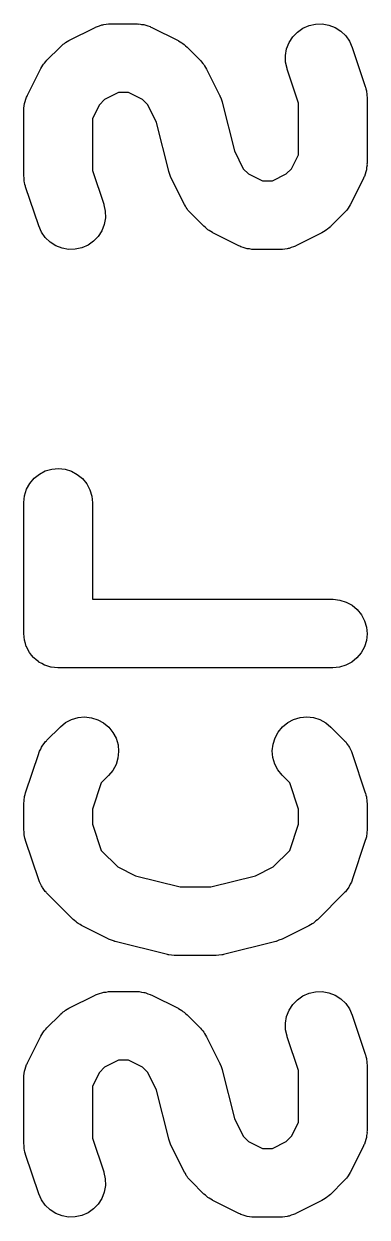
# Model space of a CAD drawing. Extents: x 5.17 to 10.63, y -5.08 to -2.29.
# Drawn here: x 5.1678 to 5.2072, y -3.1894 to -3.0526 of the extents above; entities that cross this region are included whole.
import ezdxf

# ---------------------------------------------------------------- set-up
doc = ezdxf.new("R2010")
doc.units = 0
doc.header["$MEASUREMENT"] = 0
doc.layers.add('BLACK', color=7, linetype='CONTINUOUS')

msp = doc.modelspace()

# ---------------------------------------------------------------- linework, layer by layer
at = {"layer": 'BLACK', "linetype": 'CONTINUOUS'}
for p, q in [((5.17295, -3.05448), (5.17595, -3.05298)), ((5.17595, -3.05298), (5.176, -3.05295)), ((5.176, -3.05295), (5.17611, -3.05291)), ((5.17611, -3.05291), (5.17621, -3.05286)), ((5.17621, -3.05286), (5.17647, -3.05278)), ((5.17647, -3.05278), (5.17672, -3.05269)), ((5.17672, -3.05269), (5.17684, -3.05267)), ((5.17684, -3.05267), (5.17695, -3.05264)), ((5.17695, -3.05264), (5.17722, -3.05261)), ((5.17722, -3.05261), (5.17748, -3.05257)), ((5.17748, -3.05257), (5.1776, -3.05257)), ((5.1776, -3.05257), (5.17771, -3.05256)), ((5.17771, -3.05256), (5.18071, -3.05256)), ((5.18071, -3.05256), (5.18077, -3.05256)), ((5.18077, -3.05256), (5.18088, -3.05258)), ((5.18088, -3.05258), (5.181, -3.05257)), ((5.181, -3.05257), (5.18126, -3.05262)), ((5.18126, -3.05262), (5.18153, -3.05265)), ((5.18153, -3.05265), (5.18164, -3.05268)), ((5.18164, -3.05268), (5.18175, -3.0527)), ((5.18175, -3.0527), (5.18201, -3.0528)), ((5.18201, -3.0528), (5.18226, -3.05288)), ((5.18226, -3.05288), (5.18236, -3.05294)), ((5.18236, -3.05294), (5.18247, -3.05298)), ((5.18247, -3.05298), (5.18547, -3.05448)), ((5.19916, -3.0535), (5.19979, -3.05306)), ((5.19979, -3.05306), (5.20049, -3.05276)), ((5.20049, -3.05276), (5.20124, -3.05259)), ((5.20124, -3.05259), (5.20201, -3.05257)), ((5.20201, -3.05257), (5.20277, -3.05271)), ((5.20277, -3.05271), (5.20348, -3.05298)), ((5.20348, -3.05298), (5.20413, -3.0534)), ((5.17244, -3.0548), (5.17257, -3.0547)), ((5.17257, -3.0547), (5.17276, -3.0546)), ((5.17276, -3.0546), (5.17295, -3.05448)), ((5.18547, -3.05448), (5.18552, -3.0545)), ((5.18552, -3.0545), (5.18571, -3.05462)), ((5.18571, -3.05462), (5.1859, -3.05473)), ((5.19792, -3.05542), (5.19821, -3.0547)), ((5.19821, -3.0547), (5.19862, -3.05406)), ((5.19862, -3.05406), (5.19916, -3.0535)), ((5.20413, -3.0534), (5.20469, -3.05393)), ((5.20469, -3.05393), (5.20513, -3.05455)), ((5.20513, -3.05455), (5.20544, -3.05526)), ((5.17043, -3.05672), (5.17193, -3.05522)), ((5.17193, -3.05522), (5.17197, -3.05518)), ((5.17197, -3.05518), (5.17214, -3.05504)), ((5.17214, -3.05504), (5.1723, -3.05489)), ((5.1723, -3.05489), (5.17244, -3.0548)), ((5.1859, -3.05473), (5.18603, -3.05483)), ((5.18603, -3.05483), (5.18617, -3.05492)), ((5.18617, -3.05492), (5.18632, -3.05508)), ((5.18632, -3.05508), (5.1865, -3.05522)), ((5.1865, -3.05522), (5.18799, -3.05672)), ((5.19779, -3.05617), (5.19792, -3.05542)), ((5.20544, -3.05526), (5.20694, -3.05975)), ((5.16984, -3.0575), (5.16994, -3.05731)), ((5.16994, -3.05731), (5.17005, -3.05718)), ((5.17005, -3.05718), (5.17013, -3.05705)), ((5.17013, -3.05705), (5.17029, -3.05689)), ((5.17029, -3.05689), (5.17043, -3.05672)), ((5.18799, -3.05672), (5.18803, -3.05676)), ((5.18803, -3.05676), (5.18817, -3.05693)), ((5.18817, -3.05693), (5.18832, -3.05709)), ((5.18832, -3.05709), (5.18841, -3.05723)), ((5.18841, -3.05723), (5.18851, -3.05736)), ((5.18851, -3.05736), (5.18861, -3.05755)), ((5.1978, -3.05694), (5.19779, -3.05617)), ((5.19796, -3.05769), (5.1978, -3.05694)), ((5.16819, -3.06074), (5.16969, -3.05774)), ((5.16969, -3.05774), (5.16972, -3.05769)), ((5.16972, -3.05769), (5.16984, -3.0575)), ((5.18861, -3.05755), (5.18873, -3.05774)), ((5.18873, -3.05774), (5.19023, -3.06074)), ((5.19797, -3.05775), (5.19796, -3.05769)), ((5.19927, -3.06164), (5.19797, -3.05775)), ((5.20694, -3.05975), (5.20696, -3.05981)), ((5.20696, -3.05981), (5.20701, -3.06002)), ((5.20701, -3.06002), (5.20707, -3.06023)), ((5.1679, -3.06157), (5.16792, -3.06146)), ((5.16792, -3.06146), (5.16801, -3.0612)), ((5.16801, -3.0612), (5.16809, -3.06095)), ((5.16809, -3.06095), (5.16815, -3.06085)), ((5.16815, -3.06085), (5.16819, -3.06074)), ((5.17704, -3.06124), (5.17645, -3.06183)), ((5.17864, -3.06044), (5.17704, -3.06124)), ((5.17978, -3.06044), (5.17864, -3.06044)), ((5.18138, -3.06124), (5.17978, -3.06044)), ((5.18198, -3.06183), (5.18138, -3.06124)), ((5.19023, -3.06074), (5.19026, -3.06079)), ((5.19026, -3.06079), (5.19026, -3.06081)), ((5.19026, -3.06081), (5.19027, -3.06082)), ((5.19027, -3.06082), (5.1904, -3.06117)), ((5.1904, -3.06117), (5.19052, -3.06151)), ((5.19052, -3.06151), (5.19052, -3.06153)), ((5.19052, -3.06153), (5.19053, -3.06154)), ((5.19053, -3.06154), (5.19193, -3.06712)), ((5.20707, -3.06023), (5.20709, -3.0604)), ((5.20709, -3.0604), (5.20712, -3.06056)), ((5.20712, -3.06056), (5.20712, -3.06078)), ((5.20712, -3.06078), (5.20715, -3.061)), ((5.20715, -3.061), (5.20715, -3.0685)), ((5.16778, -3.06244), (5.16779, -3.06233)), ((5.16778, -3.0625), (5.16778, -3.06244)), ((5.16778, -3.07), (5.16778, -3.0625)), ((5.16779, -3.06221), (5.16783, -3.06195)), ((5.16779, -3.06233), (5.16779, -3.06221)), ((5.16783, -3.06195), (5.16786, -3.06168)), ((5.16786, -3.06168), (5.1679, -3.06157)), ((5.17645, -3.06183), (5.17565, -3.06343)), ((5.183, -3.06387), (5.18198, -3.06183)), ((5.19927, -3.06757), (5.19927, -3.06164)), ((5.17565, -3.06343), (5.17565, -3.06936)), ((5.18439, -3.06945), (5.183, -3.06387)), ((5.19193, -3.06712), (5.19295, -3.06917)), ((5.19847, -3.06917), (5.19927, -3.06757)), ((5.17565, -3.06936), (5.17695, -3.07325)), ((5.1844, -3.06947), (5.18439, -3.06945)), ((5.1844, -3.06949), (5.1844, -3.06947)), ((5.18453, -3.06983), (5.1844, -3.06949)), ((5.19295, -3.06917), (5.19354, -3.06976)), ((5.19354, -3.06976), (5.19514, -3.07056)), ((5.19628, -3.07056), (5.19788, -3.06976)), ((5.19788, -3.06976), (5.19847, -3.06917)), ((5.20701, -3.06954), (5.20691, -3.06979)), ((5.20702, -3.06943), (5.20701, -3.06954)), ((5.20706, -3.06932), (5.20702, -3.06943)), ((5.20709, -3.06905), (5.20706, -3.06932)), ((5.20714, -3.06878), (5.20709, -3.06905)), ((5.20715, -3.06855), (5.20713, -3.06867)), ((5.20713, -3.06867), (5.20714, -3.06878)), ((5.20715, -3.0685), (5.20715, -3.06855)), ((5.1678, -3.07022), (5.16778, -3.07)), ((5.1678, -3.07044), (5.1678, -3.07022)), ((5.16783, -3.0706), (5.1678, -3.07044)), ((5.16785, -3.07076), (5.16783, -3.0706)), ((5.16791, -3.07098), (5.16785, -3.07076)), ((5.16796, -3.07119), (5.16791, -3.07098)), ((5.18465, -3.07018), (5.18453, -3.06983)), ((5.18466, -3.07019), (5.18465, -3.07018)), ((5.18467, -3.07021), (5.18466, -3.07019)), ((5.18469, -3.07026), (5.18467, -3.07021)), ((5.18619, -3.07326), (5.18469, -3.07026)), ((5.19514, -3.07056), (5.19628, -3.07056)), ((5.20673, -3.07026), (5.20523, -3.07326)), ((5.20677, -3.07015), (5.20673, -3.07026)), ((5.20683, -3.07005), (5.20677, -3.07015)), ((5.20691, -3.06979), (5.20683, -3.07005)), ((5.16798, -3.07124), (5.16796, -3.07119)), ((5.16948, -3.07574), (5.16798, -3.07124)), ((5.17695, -3.07325), (5.17696, -3.07331)), ((5.17696, -3.07331), (5.17712, -3.07406)), ((5.18631, -3.07345), (5.18619, -3.07326)), ((5.18641, -3.07364), (5.18631, -3.07345)), ((5.18651, -3.07377), (5.18641, -3.07364)), ((5.1866, -3.07391), (5.18651, -3.07377)), ((5.20488, -3.07382), (5.20479, -3.07395)), ((5.20498, -3.07369), (5.20488, -3.07382)), ((5.20509, -3.07349), (5.20498, -3.07369)), ((5.20521, -3.07331), (5.20509, -3.07349)), ((5.20523, -3.07326), (5.20521, -3.07331)), ((5.17714, -3.07482), (5.177, -3.07558)), ((5.17712, -3.07406), (5.17714, -3.07482)), ((5.18675, -3.07407), (5.1866, -3.07391)), ((5.18689, -3.07424), (5.18675, -3.07407)), ((5.18693, -3.07428), (5.18689, -3.07424)), ((5.18843, -3.07578), (5.18693, -3.07428)), ((5.20449, -3.07428), (5.20299, -3.07578)), ((5.20463, -3.07411), (5.20449, -3.07428)), ((5.20479, -3.07395), (5.20463, -3.07411)), ((5.16979, -3.07644), (5.16948, -3.07574)), ((5.17023, -3.07707), (5.16979, -3.07644)), ((5.17672, -3.0763), (5.1763, -3.07694)), ((5.177, -3.07558), (5.17672, -3.0763)), ((5.1886, -3.07592), (5.18843, -3.07578)), ((5.18876, -3.07608), (5.1886, -3.07592)), ((5.18889, -3.07617), (5.18876, -3.07608)), ((5.18902, -3.07627), (5.18889, -3.07617)), ((5.18922, -3.07637), (5.18902, -3.07627)), ((5.1894, -3.07649), (5.18922, -3.07637)), ((5.18945, -3.07652), (5.1894, -3.07649)), ((5.19245, -3.07802), (5.18945, -3.07652)), ((5.20197, -3.07652), (5.19897, -3.07802)), ((5.20216, -3.0764), (5.20197, -3.07652)), ((5.20235, -3.0763), (5.20216, -3.0764)), ((5.20248, -3.0762), (5.20235, -3.0763)), ((5.20262, -3.07611), (5.20248, -3.0762)), ((5.20278, -3.07596), (5.20262, -3.07611)), ((5.20295, -3.07582), (5.20278, -3.07596)), ((5.20299, -3.07578), (5.20295, -3.07582)), ((5.17079, -3.0776), (5.17023, -3.07707)), ((5.17144, -3.07801), (5.17079, -3.0776)), ((5.17514, -3.07793), (5.17443, -3.07824)), ((5.17577, -3.07749), (5.17514, -3.07793)), ((5.1763, -3.07694), (5.17577, -3.07749)), ((5.17216, -3.07829), (5.17144, -3.07801)), ((5.17291, -3.07842), (5.17216, -3.07829)), ((5.17368, -3.07841), (5.17291, -3.07842)), ((5.17443, -3.07824), (5.17368, -3.07841)), ((5.19256, -3.07806), (5.19245, -3.07802)), ((5.19266, -3.07812), (5.19256, -3.07806)), ((5.19292, -3.0782), (5.19266, -3.07812)), ((5.19317, -3.07829), (5.19292, -3.0782)), ((5.19328, -3.07831), (5.19317, -3.07829)), ((5.19339, -3.07835), (5.19328, -3.07831)), ((5.19366, -3.07838), (5.19339, -3.07835)), ((5.19392, -3.07842), (5.19366, -3.07838)), ((5.19404, -3.07842), (5.19392, -3.07842)), ((5.19416, -3.07843), (5.19404, -3.07842)), ((5.19421, -3.07843), (5.19416, -3.07843)), ((5.19721, -3.07843), (5.19421, -3.07843)), ((5.19732, -3.07842), (5.19721, -3.07843)), ((5.19744, -3.07843), (5.19732, -3.07842)), ((5.19771, -3.07839), (5.19744, -3.07843)), ((5.19797, -3.07836), (5.19771, -3.07839)), ((5.19809, -3.07833), (5.19797, -3.07836)), ((5.1982, -3.07831), (5.19809, -3.07833)), ((5.19845, -3.07822), (5.1982, -3.07831)), ((5.19871, -3.07814), (5.19845, -3.07822)), ((5.19881, -3.07808), (5.19871, -3.07814)), ((5.19892, -3.07804), (5.19881, -3.07808)), ((5.19897, -3.07802), (5.19892, -3.07804)), ((5.16956, -3.1042), (5.17024, -3.10384)), ((5.17024, -3.10384), (5.17098, -3.10363)), ((5.17098, -3.10363), (5.17174, -3.10356)), ((5.17174, -3.10356), (5.1725, -3.10364)), ((5.1725, -3.10364), (5.17324, -3.10386)), ((5.17324, -3.10386), (5.17391, -3.10423)), ((5.16809, -3.10594), (5.16846, -3.10527)), ((5.16846, -3.10527), (5.16896, -3.10468)), ((5.16896, -3.10468), (5.16956, -3.1042)), ((5.17391, -3.10423), (5.17451, -3.10472)), ((5.17451, -3.10472), (5.17499, -3.10532)), ((5.17499, -3.10532), (5.17535, -3.10599)), ((5.16778, -3.10744), (5.16786, -3.10668)), ((5.16786, -3.10668), (5.16809, -3.10594)), ((5.17535, -3.10599), (5.17557, -3.10673)), ((5.16778, -3.10749), (5.16778, -3.10744)), ((5.16778, -3.12249), (5.16778, -3.10749)), ((5.17557, -3.10673), (5.17565, -3.10749)), ((5.17565, -3.10749), (5.17565, -3.11855)), ((5.17565, -3.11855), (5.20321, -3.11855)), ((5.20321, -3.11855), (5.20326, -3.11856)), ((5.20326, -3.11856), (5.20403, -3.11864)), ((5.20403, -3.11864), (5.20476, -3.11887)), ((5.20476, -3.11887), (5.20543, -3.11924)), ((5.20543, -3.11924), (5.20602, -3.11974)), ((5.20602, -3.11974), (5.2065, -3.12034)), ((5.2065, -3.12034), (5.20686, -3.12102)), ((5.20686, -3.12102), (5.20708, -3.12175)), ((5.20708, -3.12175), (5.20715, -3.12252)), ((5.16781, -3.12286), (5.16778, -3.12249)), ((5.16785, -3.12323), (5.16781, -3.12286)), ((5.20715, -3.12252), (5.20707, -3.12328)), ((5.16785, -3.12324), (5.16785, -3.12323)), ((5.16785, -3.12326), (5.16785, -3.12324)), ((5.16796, -3.12361), (5.16785, -3.12326)), ((5.16806, -3.12397), (5.16796, -3.12361)), ((5.16807, -3.12398), (5.16806, -3.12397)), ((5.16807, -3.12399), (5.16807, -3.12398)), ((5.16825, -3.12432), (5.16807, -3.12399)), ((5.16842, -3.12465), (5.16825, -3.12432)), ((5.20684, -3.12402), (5.20647, -3.12469)), ((5.20707, -3.12328), (5.20684, -3.12402)), ((5.16843, -3.12466), (5.16842, -3.12465)), ((5.16843, -3.12467), (5.16843, -3.12466)), ((5.16867, -3.12496), (5.16843, -3.12467)), ((5.1689, -3.12525), (5.16867, -3.12496)), ((5.16891, -3.12526), (5.1689, -3.12525)), ((5.16892, -3.12527), (5.16891, -3.12526)), ((5.1692, -3.1255), (5.16892, -3.12527)), ((5.16949, -3.12574), (5.1692, -3.1255)), ((5.1695, -3.12575), (5.16949, -3.12574)), ((5.16951, -3.12576), (5.1695, -3.12575)), ((5.16984, -3.12593), (5.16951, -3.12576)), ((5.20539, -3.12577), (5.20471, -3.12613)), ((5.20598, -3.12529), (5.20539, -3.12577)), ((5.20647, -3.12469), (5.20598, -3.12529)), ((5.17016, -3.12611), (5.16984, -3.12593)), ((5.17018, -3.12611), (5.17016, -3.12611)), ((5.17019, -3.12612), (5.17018, -3.12611)), ((5.17054, -3.12623), (5.17019, -3.12612)), ((5.17089, -3.12634), (5.17054, -3.12623)), ((5.17091, -3.12634), (5.17089, -3.12634)), ((5.17092, -3.12635), (5.17091, -3.12634)), ((5.17129, -3.12639), (5.17092, -3.12635)), ((5.17166, -3.12643), (5.17129, -3.12639)), ((5.17168, -3.12643), (5.17166, -3.12643)), ((5.17169, -3.12643), (5.17168, -3.12643)), ((5.17171, -3.12643), (5.17169, -3.12643)), ((5.17169, -3.12643), (5.17169, -3.12643)), ((5.20321, -3.12643), (5.17171, -3.12643)), ((5.20397, -3.12635), (5.20321, -3.12643)), ((5.20471, -3.12613), (5.20397, -3.12635)), ((5.17197, -3.13317), (5.17257, -3.13269)), ((5.17257, -3.13269), (5.17325, -3.13233)), ((5.17325, -3.13233), (5.17399, -3.13212)), ((5.17399, -3.13212), (5.17475, -3.13205)), ((5.17475, -3.13205), (5.17552, -3.13214)), ((5.17552, -3.13214), (5.17625, -3.13237)), ((5.17625, -3.13237), (5.17693, -3.13273)), ((5.19744, -3.13319), (5.19804, -3.1327)), ((5.19804, -3.1327), (5.19872, -3.13235)), ((5.19872, -3.13235), (5.19946, -3.13213)), ((5.19946, -3.13213), (5.20022, -3.13205)), ((5.20022, -3.13205), (5.20099, -3.13213)), ((5.20099, -3.13213), (5.20172, -3.13236)), ((5.20172, -3.13236), (5.2024, -3.13272)), ((5.2024, -3.13272), (5.20299, -3.13321)), ((5.17043, -3.13471), (5.17193, -3.13321)), ((5.17193, -3.13321), (5.17197, -3.13317)), ((5.17693, -3.13273), (5.17752, -3.13323)), ((5.17752, -3.13323), (5.178, -3.13382)), ((5.178, -3.13382), (5.17836, -3.1345)), ((5.19659, -3.13445), (5.19695, -3.13378)), ((5.19695, -3.13378), (5.19744, -3.13319)), ((5.20299, -3.13321), (5.20449, -3.13471)), ((5.16982, -3.1355), (5.16989, -3.1354)), ((5.16989, -3.1354), (5.16994, -3.1353)), ((5.16994, -3.1353), (5.17011, -3.13509)), ((5.17011, -3.13509), (5.17027, -3.13487)), ((5.17027, -3.13487), (5.17036, -3.1348)), ((5.17036, -3.1348), (5.17043, -3.13471)), ((5.17836, -3.1345), (5.17858, -3.13524)), ((5.17858, -3.13524), (5.17865, -3.136)), ((5.19627, -3.13595), (5.19636, -3.13519)), ((5.19636, -3.13519), (5.19659, -3.13445)), ((5.20449, -3.13471), (5.20453, -3.13475)), ((5.20453, -3.13475), (5.2046, -3.13484)), ((5.2046, -3.13484), (5.20469, -3.13492)), ((5.20469, -3.13492), (5.20484, -3.13514)), ((5.20484, -3.13514), (5.20501, -3.13535)), ((5.20501, -3.13535), (5.20506, -3.13545)), ((5.20506, -3.13545), (5.20513, -3.13554)), ((5.16798, -3.14074), (5.16948, -3.13625)), ((5.16948, -3.13625), (5.1695, -3.13619)), ((5.1695, -3.13619), (5.16954, -3.13609)), ((5.16954, -3.13609), (5.16958, -3.13598)), ((5.16958, -3.13598), (5.16971, -3.13574)), ((5.16971, -3.13574), (5.16982, -3.1355)), ((5.17857, -3.13677), (5.17835, -3.1375)), ((5.17865, -3.136), (5.17857, -3.13677)), ((5.19634, -3.13671), (5.19627, -3.13595)), ((5.19655, -3.13745), (5.19634, -3.13671)), ((5.20513, -3.13554), (5.20524, -3.13579)), ((5.20524, -3.13579), (5.20536, -3.13603)), ((5.20536, -3.13603), (5.2054, -3.13614)), ((5.2054, -3.13614), (5.20544, -3.13625)), ((5.20544, -3.13625), (5.20694, -3.14074)), ((5.17798, -3.13818), (5.1775, -3.13877)), ((5.17835, -3.1375), (5.17798, -3.13818)), ((5.19691, -3.13813), (5.19655, -3.13745)), ((5.19739, -3.13874), (5.19691, -3.13813)), ((5.1775, -3.13877), (5.17665, -3.13962)), ((5.19743, -3.13877), (5.19739, -3.13874)), ((5.19827, -3.13962), (5.19743, -3.13877)), ((5.16793, -3.14096), (5.16798, -3.14074)), ((5.17665, -3.13962), (5.17565, -3.14263)), ((5.19927, -3.14263), (5.19827, -3.13962)), ((5.20694, -3.14074), (5.20696, -3.1408)), ((5.20696, -3.1408), (5.20701, -3.14101)), ((5.16778, -3.14193), (5.1678, -3.14171)), ((5.16778, -3.14199), (5.16778, -3.14193)), ((5.16778, -3.14499), (5.16778, -3.14199)), ((5.1678, -3.14171), (5.16781, -3.14149)), ((5.16781, -3.14149), (5.16784, -3.14133)), ((5.16784, -3.14133), (5.16786, -3.14117)), ((5.16786, -3.14117), (5.16793, -3.14096)), ((5.20701, -3.14101), (5.20707, -3.14122)), ((5.20707, -3.14122), (5.20709, -3.14139)), ((5.20709, -3.14139), (5.20712, -3.14155)), ((5.20712, -3.14155), (5.20712, -3.14177)), ((5.20712, -3.14177), (5.20715, -3.14199)), ((5.20715, -3.14199), (5.20715, -3.14499)), ((5.17565, -3.14263), (5.17565, -3.14435)), ((5.19927, -3.14435), (5.19927, -3.14263)), ((5.1678, -3.14521), (5.16778, -3.14499)), ((5.17565, -3.14435), (5.17665, -3.14736)), ((5.19827, -3.14736), (5.19927, -3.14435)), ((5.20715, -3.14504), (5.20712, -3.14526)), ((5.20715, -3.14499), (5.20715, -3.14504)), ((5.1678, -3.14543), (5.1678, -3.14521)), ((5.16783, -3.14559), (5.1678, -3.14543)), ((5.16785, -3.14575), (5.16783, -3.14559)), ((5.16791, -3.14597), (5.16785, -3.14575)), ((5.16796, -3.14618), (5.16791, -3.14597)), ((5.16798, -3.14623), (5.16796, -3.14618)), ((5.16948, -3.15073), (5.16798, -3.14623)), ((5.20694, -3.14623), (5.20544, -3.15073)), ((5.20699, -3.14602), (5.20694, -3.14623)), ((5.20706, -3.14581), (5.20699, -3.14602)), ((5.20708, -3.14564), (5.20706, -3.14581)), ((5.20711, -3.14548), (5.20708, -3.14564)), ((5.20712, -3.14526), (5.20711, -3.14548)), ((5.17665, -3.14736), (5.17854, -3.14925)), ((5.19638, -3.14925), (5.19827, -3.14736)), ((5.17854, -3.14925), (5.18059, -3.15027)), ((5.18059, -3.15027), (5.1857, -3.15155)), ((5.18923, -3.15155), (5.19434, -3.15027)), ((5.19434, -3.15027), (5.19638, -3.14925)), ((5.16952, -3.15084), (5.16948, -3.15073)), ((5.16956, -3.15095), (5.16952, -3.15084)), ((5.16968, -3.15119), (5.16956, -3.15095)), ((5.16979, -3.15144), (5.16968, -3.15119)), ((5.16986, -3.15153), (5.16979, -3.15144)), ((5.16991, -3.15163), (5.16986, -3.15153)), ((5.17008, -3.15184), (5.16991, -3.15163)), ((5.17023, -3.15206), (5.17008, -3.15184)), ((5.1857, -3.15155), (5.18923, -3.15155)), ((5.20498, -3.15168), (5.20481, -3.15189)), ((5.20504, -3.15158), (5.20498, -3.15168)), ((5.2051, -3.15148), (5.20504, -3.15158)), ((5.20522, -3.15124), (5.2051, -3.15148)), ((5.20534, -3.151), (5.20522, -3.15124)), ((5.20538, -3.15089), (5.20534, -3.151)), ((5.20543, -3.15079), (5.20538, -3.15089)), ((5.20544, -3.15073), (5.20543, -3.15079)), ((5.17032, -3.15214), (5.17023, -3.15206)), ((5.17039, -3.15223), (5.17032, -3.15214)), ((5.17043, -3.15227), (5.17039, -3.15223)), ((5.17343, -3.15527), (5.17043, -3.15227)), ((5.20449, -3.15227), (5.20149, -3.15527)), ((5.20457, -3.15218), (5.20449, -3.15227)), ((5.20465, -3.1521), (5.20457, -3.15218)), ((5.20481, -3.15189), (5.20465, -3.1521)), ((5.1736, -3.15541), (5.17343, -3.15527)), ((5.17376, -3.15557), (5.1736, -3.15541)), ((5.1739, -3.15566), (5.17376, -3.15557)), ((5.17402, -3.15576), (5.1739, -3.15566)), ((5.17422, -3.15586), (5.17402, -3.15576)), ((5.1744, -3.15598), (5.17422, -3.15586)), ((5.17445, -3.15601), (5.1744, -3.15598)), ((5.20066, -3.15589), (5.20047, -3.15601)), ((5.20085, -3.15579), (5.20066, -3.15589)), ((5.20098, -3.15569), (5.20085, -3.15579)), ((5.20112, -3.1556), (5.20098, -3.15569)), ((5.20128, -3.15545), (5.20112, -3.1556)), ((5.20145, -3.15531), (5.20128, -3.15545)), ((5.20149, -3.15527), (5.20145, -3.15531)), ((5.17745, -3.15751), (5.17445, -3.15601)), ((5.20047, -3.15601), (5.19747, -3.15751)), ((5.17747, -3.15752), (5.17745, -3.15751)), ((5.17748, -3.15753), (5.17747, -3.15752)), ((5.17783, -3.15765), (5.17748, -3.15753)), ((5.17817, -3.15778), (5.17783, -3.15765)), ((5.17819, -3.15779), (5.17817, -3.15778)), ((5.1782, -3.15779), (5.17819, -3.15779)), ((5.17826, -3.15781), (5.1782, -3.15779)), ((5.18426, -3.15931), (5.17826, -3.15781)), ((5.19666, -3.15781), (5.19067, -3.15931)), ((5.19668, -3.1578), (5.19666, -3.15781)), ((5.1967, -3.1578), (5.19668, -3.1578)), ((5.19704, -3.15767), (5.1967, -3.1578)), ((5.19739, -3.15755), (5.19704, -3.15767)), ((5.1974, -3.15754), (5.19739, -3.15755)), ((5.19742, -3.15753), (5.1974, -3.15754)), ((5.19747, -3.15751), (5.19742, -3.15753)), ((5.18433, -3.15932), (5.18426, -3.15931)), ((5.18439, -3.15934), (5.18433, -3.15932)), ((5.18471, -3.15937), (5.18439, -3.15934)), ((5.18502, -3.15942), (5.18471, -3.15937)), ((5.18509, -3.15942), (5.18502, -3.15942)), ((5.18516, -3.15942), (5.18509, -3.15942)), ((5.18521, -3.15942), (5.18516, -3.15942)), ((5.18971, -3.15942), (5.18521, -3.15942)), ((5.18978, -3.15942), (5.18971, -3.15942)), ((5.18985, -3.15942), (5.18978, -3.15942)), ((5.19016, -3.15938), (5.18985, -3.15942)), ((5.19048, -3.15935), (5.19016, -3.15938)), ((5.19054, -3.15933), (5.19048, -3.15935)), ((5.19061, -3.15932), (5.19054, -3.15933)), ((5.19067, -3.15931), (5.19061, -3.15932)), ((5.17295, -3.16546), (5.17595, -3.16396)), ((5.17595, -3.16396), (5.176, -3.16394)), ((5.176, -3.16394), (5.17611, -3.1639)), ((5.17611, -3.1639), (5.17621, -3.16385)), ((5.17621, -3.16385), (5.17647, -3.16377)), ((5.17647, -3.16377), (5.17672, -3.16368)), ((5.17672, -3.16368), (5.17684, -3.16366)), ((5.17684, -3.16366), (5.17695, -3.16362)), ((5.17695, -3.16362), (5.17721, -3.1636)), ((5.17721, -3.1636), (5.17748, -3.16356)), ((5.17748, -3.16356), (5.1776, -3.16356)), ((5.1776, -3.16356), (5.17771, -3.16355)), ((5.17771, -3.16355), (5.18071, -3.16355)), ((5.18071, -3.16355), (5.18077, -3.16355)), ((5.18077, -3.16355), (5.18088, -3.16356)), ((5.18088, -3.16356), (5.181, -3.16356)), ((5.181, -3.16356), (5.18126, -3.16361)), ((5.18126, -3.16361), (5.18153, -3.16364)), ((5.18153, -3.16364), (5.18164, -3.16367)), ((5.18164, -3.16367), (5.18175, -3.16369)), ((5.18175, -3.16369), (5.18201, -3.16379)), ((5.18201, -3.16379), (5.18226, -3.16387)), ((5.18226, -3.16387), (5.18236, -3.16392)), ((5.18236, -3.16392), (5.18247, -3.16396)), ((5.18247, -3.16396), (5.18547, -3.16546)), ((5.19916, -3.16449), (5.19979, -3.16405)), ((5.19979, -3.16405), (5.20049, -3.16374)), ((5.20049, -3.16374), (5.20124, -3.16358)), ((5.20124, -3.16358), (5.20201, -3.16356)), ((5.20201, -3.16356), (5.20277, -3.16369)), ((5.20277, -3.16369), (5.20348, -3.16397)), ((5.20348, -3.16397), (5.20413, -3.16438)), ((5.17276, -3.16558), (5.17295, -3.16546)), ((5.18547, -3.16546), (5.18552, -3.16549)), ((5.18552, -3.16549), (5.18571, -3.16561)), ((5.19821, -3.16569), (5.19862, -3.16504)), ((5.19862, -3.16504), (5.19916, -3.16449)), ((5.20413, -3.16438), (5.20469, -3.16491)), ((5.20469, -3.16491), (5.20513, -3.16554)), ((5.20513, -3.16554), (5.20544, -3.16624)), ((5.17043, -3.1677), (5.17193, -3.1662)), ((5.17193, -3.1662), (5.17197, -3.16616)), ((5.17197, -3.16616), (5.17214, -3.16603)), ((5.17214, -3.16603), (5.1723, -3.16587)), ((5.1723, -3.16587), (5.17244, -3.16579)), ((5.17244, -3.16579), (5.17257, -3.16568)), ((5.17257, -3.16568), (5.17276, -3.16558)), ((5.18571, -3.16561), (5.1859, -3.16571)), ((5.1859, -3.16571), (5.18603, -3.16582)), ((5.18603, -3.16582), (5.18617, -3.16591)), ((5.18617, -3.16591), (5.18632, -3.16606)), ((5.18632, -3.16606), (5.1865, -3.1662)), ((5.1865, -3.1662), (5.18799, -3.1677)), ((5.19779, -3.16716), (5.19792, -3.1664)), ((5.19792, -3.1664), (5.19821, -3.16569)), ((5.20544, -3.16624), (5.20694, -3.17074)), ((5.16984, -3.16849), (5.16994, -3.1683)), ((5.16994, -3.1683), (5.17004, -3.16817)), ((5.17004, -3.16817), (5.17013, -3.16803)), ((5.17013, -3.16803), (5.17029, -3.16787)), ((5.17029, -3.16787), (5.17043, -3.1677)), ((5.18799, -3.1677), (5.18803, -3.16774)), ((5.18803, -3.16774), (5.18817, -3.16791)), ((5.18817, -3.16791), (5.18832, -3.16807)), ((5.18832, -3.16807), (5.18841, -3.16821)), ((5.18841, -3.16821), (5.18851, -3.16834)), ((5.1978, -3.16793), (5.19779, -3.16716)), ((5.19796, -3.16868), (5.1978, -3.16793)), ((5.16819, -3.17172), (5.16969, -3.16873)), ((5.16969, -3.16873), (5.16972, -3.16868)), ((5.16972, -3.16868), (5.16984, -3.16849)), ((5.18851, -3.16834), (5.18861, -3.16854)), ((5.18861, -3.16854), (5.18873, -3.16873)), ((5.18873, -3.16873), (5.19023, -3.17172)), ((5.19797, -3.16873), (5.19796, -3.16868)), ((5.19927, -3.17262), (5.19797, -3.16873)), ((5.20694, -3.17074), (5.20696, -3.17079)), ((5.20696, -3.17079), (5.20701, -3.17101)), ((5.20701, -3.17101), (5.20707, -3.17122)), ((5.16792, -3.17244), (5.16801, -3.17219)), ((5.16801, -3.17219), (5.16809, -3.17193)), ((5.16809, -3.17193), (5.16815, -3.17183)), ((5.16815, -3.17183), (5.16819, -3.17172)), ((5.17704, -3.17222), (5.17645, -3.17282)), ((5.17864, -3.17142), (5.17704, -3.17222)), ((5.17978, -3.17142), (5.17864, -3.17142)), ((5.18138, -3.17222), (5.17978, -3.17142)), ((5.18198, -3.17282), (5.18138, -3.17222)), ((5.19023, -3.17172), (5.19026, -3.17177)), ((5.19026, -3.17177), (5.19026, -3.17179)), ((5.19026, -3.17179), (5.19027, -3.17181)), ((5.19027, -3.17181), (5.19039, -3.17215)), ((5.19039, -3.17215), (5.19052, -3.1725)), ((5.20707, -3.17122), (5.20709, -3.17138)), ((5.20709, -3.17138), (5.20712, -3.17154)), ((5.20712, -3.17154), (5.20712, -3.17177)), ((5.20712, -3.17177), (5.20715, -3.17199)), ((5.20715, -3.17199), (5.20715, -3.17948)), ((5.16778, -3.17343), (5.16779, -3.17332)), ((5.16778, -3.17349), (5.16778, -3.17343)), ((5.16778, -3.18098), (5.16778, -3.17349)), ((5.16779, -3.1732), (5.16783, -3.17293)), ((5.16779, -3.17332), (5.16779, -3.1732)), ((5.16783, -3.17293), (5.16786, -3.17267)), ((5.16786, -3.17267), (5.1679, -3.17256)), ((5.1679, -3.17256), (5.16792, -3.17244)), ((5.17645, -3.17282), (5.17565, -3.17441)), ((5.183, -3.17486), (5.18198, -3.17282)), ((5.19052, -3.1725), (5.19052, -3.17251)), ((5.19052, -3.17251), (5.19053, -3.17253)), ((5.19053, -3.17253), (5.19193, -3.17811)), ((5.19927, -3.17856), (5.19927, -3.17262)), ((5.17565, -3.17441), (5.17565, -3.18035)), ((5.18439, -3.18044), (5.183, -3.17486)), ((5.19193, -3.17811), (5.19295, -3.18015)), ((5.19847, -3.18015), (5.19927, -3.17856)), ((5.17565, -3.18035), (5.17695, -3.18424)), ((5.1844, -3.18046), (5.18439, -3.18044)), ((5.1844, -3.18047), (5.1844, -3.18046)), ((5.18453, -3.18082), (5.1844, -3.18047)), ((5.19295, -3.18015), (5.19354, -3.18075)), ((5.19788, -3.18075), (5.19847, -3.18015)), ((5.20701, -3.18053), (5.20691, -3.18078)), ((5.20702, -3.18041), (5.20701, -3.18053)), ((5.20706, -3.1803), (5.20702, -3.18041)), ((5.20709, -3.18004), (5.20706, -3.1803)), ((5.20714, -3.17977), (5.20709, -3.18004)), ((5.20715, -3.17954), (5.20713, -3.17965)), ((5.20713, -3.17965), (5.20714, -3.17977)), ((5.20715, -3.17948), (5.20715, -3.17954)), ((5.1678, -3.1812), (5.16778, -3.18098)), ((5.1678, -3.18143), (5.1678, -3.1812)), ((5.16783, -3.18159), (5.1678, -3.18143)), ((5.16785, -3.18175), (5.16783, -3.18159)), ((5.16791, -3.18196), (5.16785, -3.18175)), ((5.16796, -3.18218), (5.16791, -3.18196)), ((5.18465, -3.18116), (5.18453, -3.18082)), ((5.18466, -3.18118), (5.18465, -3.18116)), ((5.18467, -3.1812), (5.18466, -3.18118)), ((5.18469, -3.18125), (5.18467, -3.1812)), ((5.18619, -3.18425), (5.18469, -3.18125)), ((5.19354, -3.18075), (5.19514, -3.18155)), ((5.19514, -3.18155), (5.19628, -3.18155)), ((5.19628, -3.18155), (5.19788, -3.18075)), ((5.20673, -3.18125), (5.20523, -3.18425)), ((5.20677, -3.18114), (5.20673, -3.18125)), ((5.20683, -3.18104), (5.20677, -3.18114)), ((5.20691, -3.18078), (5.20683, -3.18104)), ((5.16798, -3.18223), (5.16796, -3.18218)), ((5.16948, -3.18673), (5.16798, -3.18223)), ((5.17695, -3.18424), (5.17696, -3.18429)), ((5.17696, -3.18429), (5.17712, -3.18504)), ((5.18631, -3.18443), (5.18619, -3.18425)), ((5.18641, -3.18463), (5.18631, -3.18443)), ((5.18651, -3.18476), (5.18641, -3.18463)), ((5.20498, -3.18467), (5.20488, -3.1848)), ((5.20509, -3.18448), (5.20498, -3.18467)), ((5.20521, -3.18429), (5.20509, -3.18448)), ((5.20523, -3.18425), (5.20521, -3.18429)), ((5.17714, -3.18581), (5.177, -3.18657)), ((5.17712, -3.18504), (5.17714, -3.18581)), ((5.1866, -3.1849), (5.18651, -3.18476)), ((5.18675, -3.18506), (5.1866, -3.1849)), ((5.18689, -3.18523), (5.18675, -3.18506)), ((5.18693, -3.18527), (5.18689, -3.18523)), ((5.18843, -3.18677), (5.18693, -3.18527)), ((5.20449, -3.18527), (5.20299, -3.18677)), ((5.20463, -3.1851), (5.20449, -3.18527)), ((5.20479, -3.18494), (5.20463, -3.1851)), ((5.20488, -3.1848), (5.20479, -3.18494)), ((5.16979, -3.18743), (5.16948, -3.18673)), ((5.17023, -3.18806), (5.16979, -3.18743)), ((5.17672, -3.18728), (5.1763, -3.18793)), ((5.177, -3.18657), (5.17672, -3.18728)), ((5.1886, -3.18691), (5.18843, -3.18677)), ((5.18876, -3.18706), (5.1886, -3.18691)), ((5.18889, -3.18715), (5.18876, -3.18706)), ((5.18902, -3.18726), (5.18889, -3.18715)), ((5.18922, -3.18736), (5.18902, -3.18726)), ((5.1894, -3.18748), (5.18922, -3.18736)), ((5.20216, -3.18739), (5.20197, -3.18751)), ((5.20235, -3.18729), (5.20216, -3.18739)), ((5.20248, -3.18718), (5.20235, -3.18729)), ((5.20262, -3.1871), (5.20248, -3.18718)), ((5.20278, -3.18694), (5.20262, -3.1871)), ((5.20295, -3.18681), (5.20278, -3.18694)), ((5.20299, -3.18677), (5.20295, -3.18681)), ((5.17079, -3.18859), (5.17023, -3.18806)), ((5.17144, -3.189), (5.17079, -3.18859)), ((5.17577, -3.18848), (5.17514, -3.18892)), ((5.1763, -3.18793), (5.17577, -3.18848)), ((5.18945, -3.18751), (5.1894, -3.18748)), ((5.19245, -3.18901), (5.18945, -3.18751)), ((5.20197, -3.18751), (5.19897, -3.18901)), ((5.17216, -3.18928), (5.17144, -3.189)), ((5.17291, -3.18941), (5.17216, -3.18928)), ((5.17368, -3.18939), (5.17291, -3.18941)), ((5.17443, -3.18923), (5.17368, -3.18939)), ((5.17514, -3.18892), (5.17443, -3.18923)), ((5.19256, -3.18905), (5.19245, -3.18901)), ((5.19266, -3.1891), (5.19256, -3.18905)), ((5.19292, -3.18918), (5.19266, -3.1891)), ((5.19317, -3.18928), (5.19292, -3.18918)), ((5.19328, -3.1893), (5.19317, -3.18928)), ((5.19339, -3.18934), (5.19328, -3.1893)), ((5.19366, -3.18937), (5.19339, -3.18934)), ((5.19392, -3.18941), (5.19366, -3.18937)), ((5.19404, -3.18941), (5.19392, -3.18941)), ((5.19416, -3.18942), (5.19404, -3.18941)), ((5.19421, -3.18942), (5.19416, -3.18942)), ((5.19721, -3.18942), (5.19421, -3.18942)), ((5.19732, -3.18941), (5.19721, -3.18942)), ((5.19744, -3.18941), (5.19732, -3.18941)), ((5.19771, -3.18937), (5.19744, -3.18941)), ((5.19797, -3.18935), (5.19771, -3.18937)), ((5.19809, -3.18931), (5.19797, -3.18935)), ((5.1982, -3.18929), (5.19809, -3.18931)), ((5.19845, -3.1892), (5.1982, -3.18929)), ((5.19871, -3.18912), (5.19845, -3.1892)), ((5.19881, -3.18907), (5.19871, -3.18912)), ((5.19892, -3.18903), (5.19881, -3.18907)), ((5.19897, -3.18901), (5.19892, -3.18903))]:
    msp.add_line(p, q, dxfattribs=at)

doc.saveas('drawing.dxf')
